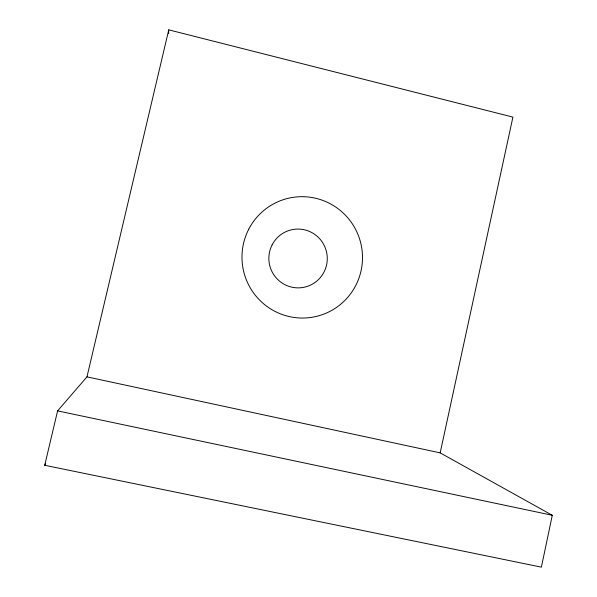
<?xml version="1.0" encoding="UTF-8"?>
<svg xmlns="http://www.w3.org/2000/svg" width="597" height="597" viewBox="0 0 597 597"><rect width="100%" height="100%" fill="white"/><g stroke="black" fill="none" stroke-linecap="round" stroke-linejoin="round"><path stroke-width="0.9" d="M168.585 33.529L168.75 29.85L512.92 117.109L440.168 452.869L552.285 515.278L541.382 567.15L44.715 465.279L57.596 410.878L86.968 376.856L168.75 29.85M44.715 465.279L45.738 463.735M57.596 410.878L552.285 515.278M86.968 376.856L440.168 452.869M272.18 244.74A29.417 29.201 75.1 0 0 299.276 287.851A29.417 29.201 75.1 0 0 322.738 242.815A29.417 29.201 75.1 0 0 272.18 244.74M248.748 229.211A60.707 60.23 75.2 0 0 304.955 317.992A60.707 60.23 75.2 0 0 353.021 224.89A60.707 60.23 75.2 0 0 248.748 229.211"/></g></svg>
